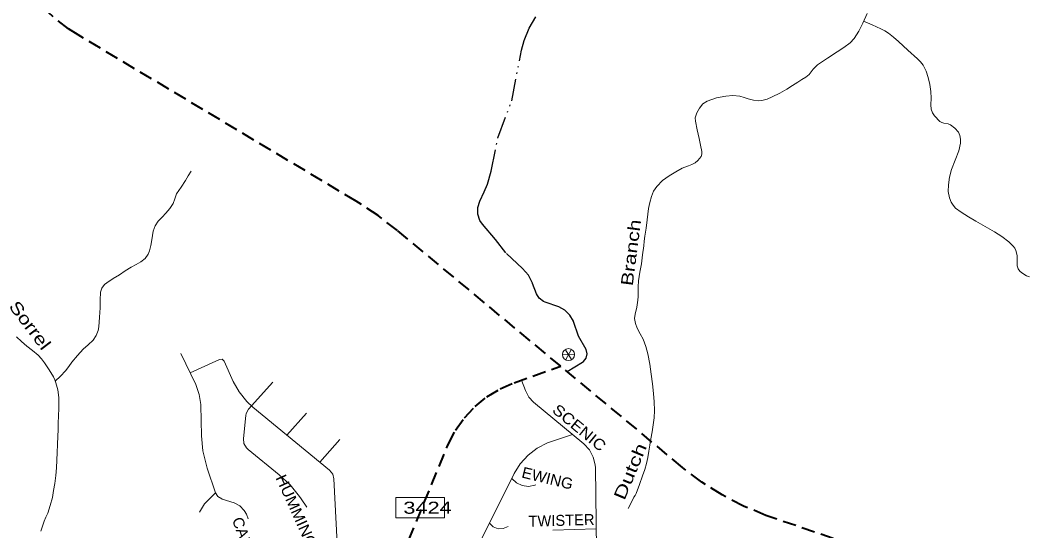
# Model space of a CAD drawing. Extents: x 3427609 to 3633543, y 2397145 to 2594380.
# Drawn here: x 3560331 to 3571968, y 2557764 to 2563665 of the extents above; entities that cross this region are included whole.
import ezdxf
from ezdxf.enums import TextEntityAlignment as Align

# ---------------------------------------------------------------- set-up
doc = ezdxf.new("R2010")
doc.units = 0
doc.header["$LTSCALE"] = 51
doc.linetypes.add('DASH_DOUBLE_DOT', pattern=[9.2, 5, -1.2, 0.3, -1.2, 0.3, -1.2])
doc.linetypes.add('MEDIUM_DASHED', pattern=[4.5, 3, -1.5])
for name, color, linetype, lineweight in [('1', 7, 'Continuous', 13), ('10', 7, 'Continuous', 13), ('21', 7, 'Continuous', 13), ('24', 7, 'DASH_DOUBLE_DOT', 25), ('37', 7, 'DASH_DOUBLE_DOT', 13), ('60', 7, 'Continuous', 13), ('61', 7, 'Continuous', 13), ('8', 7, 'MEDIUM_DASHED', 40)]:
    doc.layers.add(name, color=color, linetype=linetype, lineweight=lineweight)
doc.layers.add('19', color=7, linetype='Continuous')
doc.layers.add('34', color=7, linetype='Continuous')

msp = doc.modelspace()

# ---------------------------------------------------------------- linework, layer by layer
at = {"layer": '10'}
msp.add_lwpolyline([(3565237.9, 2558150.41), (3565237.9, 2557912.81), (3564672.18, 2557912.81), (3564672.18, 2558150.41)], close=True, dxfattribs=at)
at = {"layer": '21'}
for p, q in [((3563414.72, 2558869.47), (3563641.42, 2559123.31)), ((3563795.86, 2558556.21), (3564026.23, 2558818.79)), ((3563643.35, 2558037.23), (3563578.73, 2558133.92)), ((3562967.12, 2557904.44), (3562945.81, 2557956.51)), ((3566487.63, 2557771.9), (3566989.78, 2557786.5))]:
    msp.add_line(p, q, dxfattribs=at)
for points in [[(3562590.28, 2558205.14), (3562493.95, 2558487.97), (3562483.61, 2558519.7), (3562443.59, 2558688.6), (3562427.23, 2558861.4), (3562418.28, 2559215.23), (3562418.01, 2559223.57), (3562401.38, 2559341.36), (3562361.51, 2559453.44), (3562190.48, 2559814.31)], [(3562296.53, 2559590.54), (3562635.72, 2559745.45), (3562666.44, 2559746.77), (3562689.41, 2559726.31), (3562690.07, 2559724.9)], [(3564008.25, 2557398.06), (3563958.04, 2558365.6), (3563943.99, 2558419.11), (3563908.62, 2558463.54), (3563022.33, 2559191.96), (3562949.82, 2559259.29), (3562862.13, 2559368.54), (3562794.34, 2559491.12), (3562690.07, 2559724.91)], [(3562966.87, 2558702.7), (3562947.4, 2558721.69), (3562918.67, 2558773.68), (3562912.61, 2558832.78), (3562939.03, 2559098.27), (3562943.55, 2559121.27), (3562969.97, 2559168.54), (3563251.69, 2559483.09)], [(3566265.27, 2559252.5), (3566212.55, 2559308.52), (3566171.38, 2559384.87), (3566126.57, 2559505.25)], [(3566957.52, 2556778.3), (3566990.3, 2556843.09), (3567001.26, 2556916.36), (3566980.49, 2558491.23), (3566978.36, 2558526.17), (3566956.4, 2558617.1), (3566912.12, 2558699.49), (3566848.4, 2558767.98), (3566265.28, 2559252.5)], [(3563999.38, 2554894.63), (3564223.37, 2554949.41), (3564288.39, 2554977.58), (3564340.4, 2555025.7), (3564361.83, 2555059.96), (3566042.98, 2558426.78), (3566112.83, 2558539.87), (3566201.84, 2558638.58), (3566307.12, 2558719.71), (3566425.25, 2558780.64), (3566473.07, 2558798.17), (3566716.14, 2558877.87)], [(3563578.73, 2558133.91), (3563561.35, 2558159.24), (3563451.68, 2558294.17), (3563324.49, 2558412.73), (3562966.86, 2558702.7)], [(3566293.79, 2558296.28), (3566282.03, 2558291.52), (3566209.07, 2558277), (3566135.26, 2558286.32), (3566068.19, 2558318.5), (3566014.75, 2558370.26)], [(3562403.19, 2557979.2), (3562460.79, 2558075.08), (3562590.28, 2558205.14)], [(3562945.82, 2557956.51), (3562922.27, 2557999.87), (3562871.14, 2558052.62), (3562805.82, 2558086.23), (3562664.93, 2558131.69), (3562662.54, 2558132.49), (3562618.01, 2558160.46), (3562590.28, 2558205.14)], [(3565971.01, 2557813.77), (3565916.15, 2557789.67), (3565855.78, 2557788.5), (3565799.63, 2557810.73), (3565756.41, 2557852.89)]]:
    msp.add_lwpolyline(points, dxfattribs=at)
at = {"layer": '24'}
msp.add_line((3566652.6, 2559606.39), (3566833.28, 2559714.71), dxfattribs=at)
for points in [[(3565695.17, 2561680.38), (3565733.89, 2561770.46), (3565776.15, 2561918.33), (3565854.34, 2562303.31), (3566013.39, 2562734.42), (3566126.85, 2563318.32), (3566155.59, 2563430.37), (3566213.6, 2563571.99), (3566292.99, 2563702.83)], [(3566255, 2560623.56), (3566254.22, 2560625.62), (3566206.34, 2560717.83), (3566138.64, 2560796.65), (3565944.98, 2560975.53), (3565824.08, 2561130.53), (3565675.77, 2561307.61), (3565646.16, 2561351.94), (3565621.68, 2561424.66), (3565620.72, 2561501.38), (3565643.36, 2561574.68), (3565695.16, 2561680.38)], [(3566727.19, 2560182.08), (3566725.76, 2560186.04), (3566686.64, 2560257.51), (3566628.49, 2560314.57), (3566556.3, 2560352.32), (3566399, 2560407.05), (3566382.58, 2560413.79), (3566332.47, 2560450.77), (3566299.88, 2560503.84), (3566255, 2560623.57)], [(3566833.27, 2559714.71), (3566843.48, 2559721.66), (3566875.15, 2559760.91), (3566885.42, 2559810.28), (3566872.05, 2559858.9), (3566786.7, 2560013.15), (3566727.19, 2560182.09)]]:
    msp.add_lwpolyline(points, dxfattribs=at)
at = {"layer": '37'}
for points in [[(3567358.96, 2558023.17), (3567392.82, 2558087.66), (3567426.69, 2558152.16), (3567440.62, 2558174.55), (3567453.63, 2558197.42), (3567491.6, 2558298.16), (3567525.45, 2558400.32), (3567551.03, 2558471.28), (3567571.91, 2558543.48), (3567584.96, 2558613.52), (3567597.34, 2558683.66), (3567610.07, 2558755.07), (3567622.74, 2558826.49), (3567635.85, 2558906.97), (3567647.84, 2558987.77), (3567658.68, 2559071.53), (3567663.63, 2559155.49), (3567660.03, 2559253.64), (3567651.32, 2559351.78), (3567639.82, 2559462.46), (3567626.79, 2559572.92), (3567609.03, 2559691.63), (3567586.21, 2559809.64), (3567562.24, 2559894.73), (3567530.92, 2559977.54), (3567497.66, 2560041.97), (3567463.08, 2560107.01), (3567442.47, 2560161), (3567433.72, 2560215.99), (3567439.3, 2560269.32), (3567457.77, 2560349.4), (3567471.15, 2560430.21), (3567473.28, 2560471.12), (3567475.13, 2560512.04), (3567476.86, 2560583.29), (3567479.46, 2560654.52), (3567495.65, 2560752.53), (3567514.55, 2560850.25), (3567526.71, 2560953.3), (3567538.95, 2561056.34), (3567545.9, 2561113.16), (3567552.97, 2561169.97), (3567566.3, 2561263.21), (3567580.31, 2561356.34), (3567588.04, 2561421.69), (3567595.36, 2561487.13), (3567608.88, 2561557.13), (3567628.71, 2561626.13), (3567654.09, 2561687.39), (3567691.37, 2561743.17), (3567757.82, 2561810.7), (3567832.89, 2561866.74), (3567908.49, 2561912.68), (3567985.5, 2561954.9), (3568058.44, 2561982.18), (3568095.7, 2561995.57), (3568131.97, 2562015.25), (3568164.67, 2562041.85), (3568201.64, 2562090.87), (3568210.45, 2562117.93), (3568210.19, 2562145.73), (3568194.78, 2562221.97), (3568178.84, 2562298.19), (3568157.4, 2562398.74), (3568136.2, 2562499.27), (3568134.92, 2562537.46), (3568152.84, 2562593.68), (3568185.16, 2562649.06), (3568224.23, 2562696.28), (3568273.41, 2562729.59), (3568379.56, 2562769.18), (3568488.34, 2562788.41), (3568569.06, 2562794.23), (3568648.94, 2562787.01), (3568698.55, 2562772.44), (3568748.13, 2562756.95), (3568806.85, 2562741.66), (3568865.65, 2562732.44), (3568906.13, 2562734.85), (3568966.35, 2562752.25), (3569025.51, 2562778.51), (3569111.82, 2562821.29), (3569193.88, 2562868.23), (3569257.14, 2562908.77), (3569320.28, 2562949.37), (3569367.26, 2562977.73), (3569414.16, 2563006.25), (3569450.91, 2563038.31), (3569497.15, 2563097.02), (3569548.78, 2563149.49), (3569662.43, 2563224.23), (3569776.78, 2563298.18), (3569851.55, 2563348.49), (3569923.86, 2563403.39), (3569970.9, 2563452.09), (3570026.34, 2563536.98), (3570070.36, 2563628.58), (3570120.47, 2563742.84)], [(3570827.84, 2563001.11), (3570805.6, 2563075.17), (3570770.32, 2563143.94), (3570738.5, 2563182.25), (3570703.36, 2563216.7), (3570593.78, 2563317.84), (3570483.02, 2563417.59), (3570426.07, 2563467.28), (3570366.98, 2563514.64), (3570324.5, 2563542.12), (3570279.32, 2563564.67), (3570180.22, 2563608.86), (3570081.12, 2563653.05)], [(3571998.87, 2560697.62), (3571962.91, 2560711.55), (3571909.84, 2560744.95), (3571886.28, 2560765.17), (3571866.89, 2560790.46), (3571855.17, 2560827.85), (3571857.56, 2560887.37), (3571855.24, 2560945.88), (3571840, 2561002.06), (3571828.64, 2561028.86), (3571811.43, 2561053.31), (3571760.83, 2561102.71), (3571680.09, 2561164.14), (3571594.3, 2561217.31), (3571486.69, 2561280.21), (3571379.1, 2561343.12), (3571293.33, 2561393.67), (3571207.71, 2561444.56), (3571144.01, 2561494.07), (3571117.28, 2561525.61), (3571093.98, 2561562.73), (3571072.86, 2561612.24), (3571058.73, 2561686.86), (3571060.58, 2561761.32), (3571074.08, 2561850.72), (3571095.94, 2561939.91), (3571137.72, 2562048.42), (3571180.74, 2562154.88), (3571200.72, 2562243.46), (3571201.67, 2562288.89), (3571193.73, 2562333.12), (3571176.79, 2562369.68), (3571136.59, 2562416.05), (3571086.51, 2562455.36), (3571056.47, 2562468.46), (3571007.48, 2562476.15), (3570983.77, 2562482.16), (3570962.18, 2562494.25), (3570898.81, 2562557.63), (3570876.21, 2562594.37), (3570862.55, 2562635.08), (3570857.8, 2562686.78), (3570861.33, 2562764.76), (3570859.3, 2562842.05), (3570845.79, 2562921.76), (3570827.84, 2563001.11)], [(3560736.2, 2559493.92), (3560796.53, 2559553.28), (3560856.87, 2559612.65), (3560894.21, 2559662.16), (3560928.98, 2559714.02), (3560993.79, 2559789.99), (3561060.88, 2559863.82), (3561118.03, 2559914.31), (3561175.09, 2559967.17), (3561211.26, 2560020.74), (3561234.08, 2560079.86), (3561241.11, 2560121.19), (3561248.85, 2560231.39), (3561254.75, 2560341.63), (3561257.35, 2560431.35), (3561261.15, 2560521.07), (3561276.08, 2560569.01), (3561307.82, 2560610.26), (3561334.43, 2560631.69), (3561405.92, 2560678.15), (3561477.77, 2560723.65), (3561546.83, 2560767), (3561615.93, 2560810.24), (3561671.89, 2560840.45), (3561728.15, 2560871.37), (3561774.9, 2560911.2), (3561809.78, 2560961.74), (3561824.86, 2560999.5), (3561840.59, 2561062.15), (3561853.16, 2561125.23), (3561861.24, 2561176.15), (3561869.99, 2561227.03), (3561891.73, 2561288.51), (3561927.37, 2561344), (3561971.08, 2561389.57), (3562015.47, 2561433.75), (3562060.9, 2561487.43), (3562101.91, 2561544.58), (3562120.82, 2561601.02), (3562139.62, 2561657.27), (3562190.56, 2561734.42), (3562241.17, 2561811.85), (3562273.9, 2561865.12), (3562306.63, 2561918.39)], [(3560570.89, 2557759.27), (3560607.79, 2557874.62), (3560628.37, 2557922.52), (3560649.72, 2557970.24), (3560680.12, 2558058.68), (3560703.5, 2558149.12), (3560718.62, 2558230.9), (3560731.2, 2558313.07), (3560744.49, 2558403.4), (3560753.36, 2558494.08), (3560756.66, 2558581.82), (3560759.81, 2558669.57), (3560763.64, 2558763.25), (3560767.4, 2558856.94), (3560769.06, 2558932.13), (3560770.3, 2559007.32), (3560774.55, 2559093.12), (3560779.45, 2559178.89), (3560780.21, 2559242.82), (3560777.44, 2559306.77), (3560765.03, 2559392.17), (3560743.18, 2559476.34), (3560731.88, 2559509.8), (3560717.15, 2559541.85), (3560667.73, 2559624.52), (3560613.26, 2559703.72), (3560578.46, 2559751.12), (3560539.43, 2559794.84), (3560473.83, 2559847.17), (3560407.5, 2559898.23), (3560347.6, 2559952.07), (3560288.65, 2560007.11)]]:
    msp.add_lwpolyline(points, dxfattribs=at)
at = {"layer": '60'}
for p, q in [((3566604.55, 2559799.72), (3566734.56, 2559800.56)), ((3566702.83, 2559743.49), (3566636.8, 2559856.16)), ((3566701.72, 2559856.56), (3566637.56, 2559743.74))]:
    msp.add_line(p, q, dxfattribs=at)
at = {"layer": '61'}
msp.add_circle((3566669.63, 2559800.14), 69.21, dxfattribs=at)
at = {"layer": '8'}
for points in [[(3566579.46, 2559667.17), (3564692.74, 2561234.97), (3564467.73, 2561408.12), (3564215.29, 2561573.01), (3561002.41, 2563493.72), (3560890.47, 2563565.51), (3560711.71, 2563702.78), (3560548.55, 2563858.26), (3560402.83, 2564030.2), (3560276.21, 2564216.65), (3560170.12, 2564415.5), (3560089.8, 2564614.49), (3560085.78, 2564624.43)], [(3564824.96, 2557658.77), (3565266.04, 2558733.78), (3565280.85, 2558768.45), (3565363.82, 2558925.74), (3565467.18, 2559070.43), (3565589.07, 2559199.9), (3565727.27, 2559311.81), (3565879.26, 2559404.11), (3566042.29, 2559475.12), (3566569.45, 2559663.59), (3566579.46, 2559667.17)], [(3571047.76, 2557121.88), (3571037.57, 2557128.13), (3570862.45, 2557235.47), (3570626.52, 2557354.47), (3570380.78, 2557451.59), (3569009.13, 2557922.88), (3568951.6, 2557943.25), (3568693.52, 2558050.14), (3568445.56, 2558178.78), (3568209.56, 2558328.22), (3567987.24, 2558497.36), (3566579.46, 2559667.17)]]:
    msp.add_lwpolyline(points, dxfattribs=at)

# ---------------------------------------------------------------- texts
at = {"layer": '1', "width": 1.35}
msp.add_text('3424', height=139.3, dxfattribs=at).set_placement((3565040.31, 2557961.78), align=Align.CENTER)
at = {"layer": '19', "width": 1.15}
msp.add_text('SCENIC', height=126.7, rotation=320.276, dxfattribs=at).set_placement((3566754.46, 2558907.7), align=Align.CENTER)
at = {"layer": '19', "width": 1.05}
msp.add_text('EWING', height=126.7, rotation=346.276, dxfattribs=at).set_placement((3566119.22, 2558382.37))
at = {"layer": '19'}
for s, rotation, width, p in [('HUMMINGBIRD', 294.388, 1.1, (3563840.89, 2557142.43)), ('CARDINAL', 289.453, 1.05, (3563078.28, 2557047.42))]:
    msp.add_text(s, height=126.7, rotation=rotation, dxfattribs=dict(at, width=width)).set_placement(p, align=Align.RIGHT)
msp.add_text('TWISTER', height=126.7, rotation=1.665, dxfattribs=at).set_placement((3566971.57, 2557833.42), align=Align.RIGHT)
at = {"layer": '34'}
for s, rotation, width, p in [('Branch', 82.685, 1.3, (3567460.6, 2560970.5)), ('Branch', 82.685, 1.3, (3567460.6, 2560970.5)), ('Sorrel', 307.161, 1.3, (3560389.13, 2560096.76)), ('Sorrel', 307.161, 1.3, (3560389.13, 2560096.76)), ('Dutch', 67.278, 1.4, (3567447.54, 2558424.06))]:
    msp.add_text(s, height=139.9, rotation=rotation, dxfattribs=dict(at, width=width)).set_placement(p, align=Align.CENTER)

doc.saveas('drawing.dxf')
